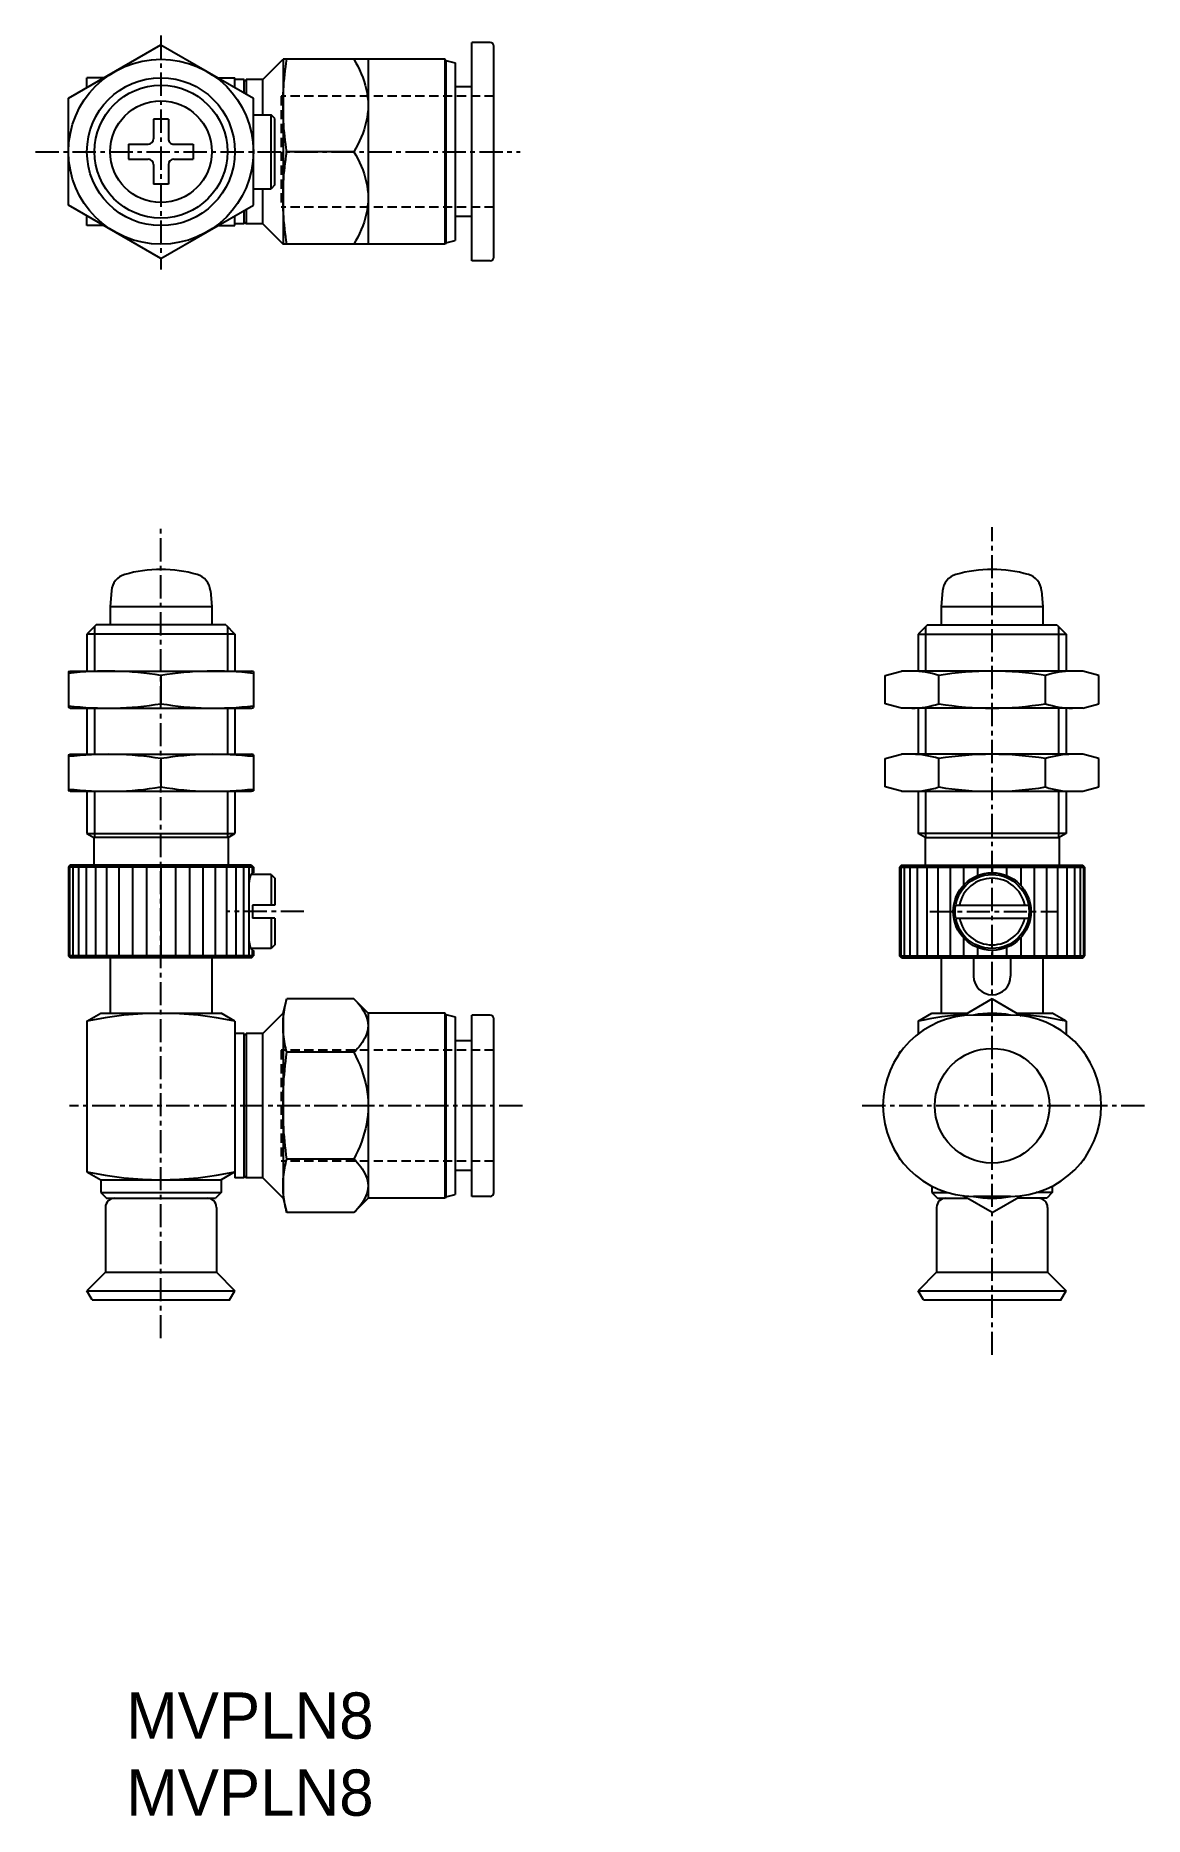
# Model space of a CAD drawing. Extents: x 80.6 to 140.5, y -0.8 to 95.5.
import ezdxf

# ---------------------------------------------------------------- set-up
doc = ezdxf.new("R2010")
doc.units = 0
doc.linetypes.add('CENTER', pattern=[2, 1.25, -0.25, 0.25, -0.25])
doc.linetypes.add('DASHED', pattern=[0.75, 0.5, -0.25])
doc.layers.get('0').update_dxf_attribs({"linetype": 'CONTINUOUS'})
doc.layers.add('CENTER', color=1, linetype='CENTER')

msp = doc.modelspace()

# ---------------------------------------------------------------- linework, layer by layer
at = {"color": 7, "linetype": 'CONTINUOUS'}
for p, q in [((82.37, 92.073), (87.37, 94.959)), ((87.37, 94.959), (92.37, 92.073)), ((104.17, 83.286), (104.17, 95.086)), ((105.17, 95.086), (104.17, 95.086)), ((105.37, 83.486), (105.37, 94.886)), ((92.87, 93.086), (93.97, 94.186)), ((93.97, 94.186), (93.97, 84.186)), ((102.732, 94.186), (93.97, 94.186)), ((98.57, 94.186), (98.57, 84.186)), ((102.732, 84.186), (102.732, 94.186)), ((102.77, 94.12), (102.732, 94.186)), ((102.77, 94.12), (102.77, 84.252)), ((102.77, 94.12), (103.27, 93.986)), ((103.27, 93.986), (103.27, 84.386)), ((83.37, 92.65), (83.37, 93.186)), ((84.298, 93.186), (83.37, 93.186)), ((90.442, 93.186), (91.37, 93.186)), ((91.37, 92.65), (91.37, 93.186)), ((91.87, 93.086), (91.37, 93.086)), ((91.87, 92.986), (91.97, 93.086)), ((91.87, 92.361), (91.87, 93.086)), ((92.87, 93.086), (91.97, 93.086)), ((91.97, 93.086), (91.97, 92.304)), ((92.87, 91.186), (92.87, 93.086)), ((104.17, 92.686), (103.27, 92.686)), ((82.37, 86.299), (82.37, 92.073)), ((92.37, 86.299), (92.37, 92.073)), ((86.97, 90.936), (86.97, 89.886)), ((87.77, 90.936), (86.97, 90.936)), ((87.77, 90.936), (87.77, 89.886)), ((92.37, 91.186), (93.32, 91.186)), ((93.32, 87.186), (93.32, 91.186)), ((93.52, 90.986), (93.32, 91.186)), ((93.52, 87.386), (93.52, 90.986)), ((85.62, 89.586), (85.62, 88.786)), ((85.62, 89.586), (86.67, 89.586)), ((88.07, 89.586), (89.12, 89.586)), ((89.12, 89.586), (89.12, 88.786)), ((85.62, 88.786), (86.67, 88.786)), ((88.07, 88.786), (89.12, 88.786)), ((97.796, 89.186), (94.177, 89.186)), ((86.97, 88.486), (86.97, 87.436)), ((87.77, 88.486), (87.77, 87.436)), ((87.77, 87.436), (86.97, 87.436)), ((92.37, 87.186), (93.32, 87.186)), ((92.87, 85.286), (92.87, 87.186)), ((93.52, 87.386), (93.32, 87.186)), ((87.37, 83.412), (82.37, 86.299)), ((83.37, 85.186), (83.37, 85.722)), ((87.37, 83.412), (92.37, 86.299)), ((91.37, 85.186), (91.37, 85.722)), ((91.87, 85.286), (91.87, 86.011)), ((91.97, 86.068), (91.97, 85.286)), ((84.298, 85.186), (83.37, 85.186)), ((90.442, 85.186), (91.37, 85.186)), ((91.87, 85.286), (91.37, 85.286)), ((91.87, 85.386), (91.97, 85.286)), ((92.87, 85.286), (91.97, 85.286)), ((92.87, 85.286), (93.97, 84.186)), ((104.17, 85.686), (103.27, 85.686)), ((102.732, 84.186), (93.97, 84.186)), ((102.77, 84.252), (102.732, 84.186)), ((102.77, 84.252), (103.27, 84.386)), ((105.17, 83.286), (104.17, 83.286)), ((84.694, 65.448), (84.62, 64.601)), ((84.62, 64.601), (90.12, 64.601)), ((84.62, 64.601), (84.62, 63.601)), ((90.046, 65.448), (90.12, 64.601)), ((90.12, 64.601), (90.12, 63.601)), ((129.628, 65.448), (129.553, 64.601)), ((129.553, 64.601), (129.553, 63.601)), ((129.553, 64.601), (135.053, 64.601)), ((134.979, 65.448), (135.053, 64.601)), ((135.053, 64.601), (135.053, 63.601)), ((83.87, 63.601), (83.37, 63.101)), ((90.87, 63.601), (83.87, 63.601)), ((90.87, 63.601), (91.37, 63.101)), ((128.803, 63.601), (128.303, 63.101)), ((128.803, 63.601), (135.803, 63.601)), ((135.803, 63.601), (136.303, 63.101)), ((91.37, 63.101), (83.37, 63.101)), ((83.37, 63.101), (83.37, 61.101)), ((83.776, 63.507), (83.776, 61.101)), ((90.964, 63.507), (90.964, 61.101)), ((91.37, 63.101), (91.37, 61.101)), ((128.303, 63.101), (136.303, 63.101)), ((128.303, 63.101), (128.303, 61.101)), ((128.709, 63.507), (128.709, 61.101)), ((135.897, 63.507), (135.897, 61.101)), ((136.303, 63.101), (136.303, 61.101)), ((82.37, 61.074), (82.47, 61.101)), ((82.37, 61.074), (82.37, 59.128)), ((82.47, 61.101), (92.27, 61.101)), ((87.37, 60.867), (87.37, 59.335)), ((92.37, 61.074), (92.27, 61.101)), ((92.37, 61.074), (92.37, 59.128)), ((126.53, 60.867), (127.403, 61.101)), ((126.53, 59.335), (126.53, 60.867)), ((137.203, 61.101), (127.403, 61.101)), ((129.417, 59.335), (129.417, 60.867)), ((135.19, 59.335), (135.19, 60.867)), ((138.077, 60.867), (137.203, 61.101)), ((138.077, 59.335), (138.077, 60.867)), ((82.47, 59.101), (82.37, 59.128)), ((82.47, 59.101), (92.27, 59.101)), ((83.37, 59.101), (83.37, 56.601)), ((83.776, 59.101), (83.776, 56.601)), ((90.964, 59.101), (90.964, 56.601)), ((91.37, 59.101), (91.37, 56.601)), ((92.27, 59.101), (92.37, 59.128)), ((127.403, 59.101), (126.53, 59.335)), ((137.203, 59.101), (127.403, 59.101)), ((128.303, 59.101), (128.303, 56.601)), ((128.709, 59.101), (128.709, 56.601)), ((135.897, 59.101), (135.897, 56.601)), ((136.303, 59.101), (136.303, 56.601)), ((137.203, 59.101), (138.077, 59.335)), ((82.37, 56.574), (82.47, 56.601)), ((82.37, 56.574), (82.37, 54.628)), ((82.47, 56.601), (92.27, 56.601)), ((87.37, 56.367), (87.37, 54.835)), ((92.37, 56.574), (92.27, 56.601)), ((92.37, 56.574), (92.37, 54.628)), ((126.53, 56.367), (127.403, 56.601)), ((126.53, 54.835), (126.53, 56.367)), ((137.203, 56.601), (127.403, 56.601)), ((129.417, 54.835), (129.417, 56.367)), ((135.19, 54.835), (135.19, 56.367)), ((138.077, 56.367), (137.203, 56.601)), ((138.077, 54.835), (138.077, 56.367)), ((82.47, 54.601), (82.37, 54.628)), ((82.47, 54.601), (92.27, 54.601)), ((83.37, 54.601), (83.37, 52.318)), ((83.776, 54.601), (83.776, 52.101)), ((90.964, 54.601), (90.964, 52.101)), ((91.37, 54.601), (91.37, 52.318)), ((92.27, 54.601), (92.37, 54.628)), ((127.403, 54.601), (126.53, 54.835)), ((127.403, 54.601), (137.203, 54.601)), ((128.303, 54.601), (128.303, 52.318)), ((128.709, 54.601), (128.709, 52.101)), ((135.897, 54.601), (135.897, 52.101)), ((136.303, 54.601), (136.303, 52.318)), ((137.203, 54.601), (138.077, 54.835)), ((83.37, 52.318), (91.37, 52.318)), ((83.37, 52.318), (83.745, 52.101)), ((90.995, 52.101), (83.745, 52.101)), ((83.745, 52.101), (83.745, 50.601)), ((90.995, 52.101), (91.37, 52.318)), ((90.995, 52.101), (90.995, 50.601)), ((136.303, 52.318), (128.303, 52.318)), ((128.678, 52.101), (128.303, 52.318)), ((128.678, 52.101), (135.928, 52.101)), ((128.678, 52.101), (128.678, 50.601)), ((136.303, 52.318), (135.928, 52.101)), ((135.928, 52.101), (135.928, 50.601)), ((82.47, 50.601), (82.37, 50.501)), ((92.37, 50.501), (82.37, 50.501)), ((82.37, 50.501), (82.37, 45.701)), ((82.431, 50.501), (82.431, 45.701)), ((92.27, 50.601), (82.47, 50.601)), ((82.614, 50.501), (82.614, 45.701)), ((82.915, 50.501), (82.915, 45.701)), ((83.325, 50.501), (83.325, 45.701)), ((83.834, 50.501), (83.834, 45.701)), ((84.431, 50.501), (84.431, 45.701)), ((85.1, 50.501), (85.1, 45.701)), ((85.825, 50.501), (85.825, 45.701)), ((86.588, 50.501), (86.588, 45.701)), ((87.37, 50.501), (87.37, 45.701)), ((88.152, 50.501), (88.152, 45.701)), ((88.915, 50.501), (88.915, 45.701)), ((89.64, 50.501), (89.64, 45.701)), ((90.309, 50.501), (90.309, 45.701)), ((90.905, 50.501), (90.905, 45.701)), ((91.415, 50.501), (91.415, 45.701)), ((91.825, 50.501), (91.825, 45.701)), ((92.125, 50.501), (92.125, 49.648)), ((93.32, 50.101), (92.241, 50.101)), ((92.27, 50.601), (92.37, 50.501)), ((92.308, 50.501), (92.308, 50.18)), ((92.37, 50.501), (92.37, 50.201)), ((93.32, 50.101), (93.52, 49.901)), ((93.32, 50.101), (93.32, 48.451)), ((127.403, 50.601), (127.303, 50.501)), ((127.303, 50.501), (137.303, 50.501)), ((127.303, 50.501), (127.303, 45.701)), ((127.365, 50.501), (127.365, 45.701)), ((127.403, 50.601), (137.203, 50.601)), ((127.548, 50.501), (127.548, 45.701)), ((127.848, 50.501), (127.848, 45.701)), ((128.258, 50.501), (128.258, 45.701)), ((128.768, 50.501), (128.768, 45.701)), ((129.365, 50.501), (129.365, 45.701)), ((130.033, 50.501), (130.033, 45.701)), ((130.758, 50.501), (130.758, 49.523)), ((131.521, 50.501), (131.521, 50.05)), ((132.303, 50.501), (132.303, 50.201)), ((133.086, 50.501), (133.086, 50.05)), ((133.849, 50.501), (133.849, 49.523)), ((134.573, 50.501), (134.573, 45.701)), ((135.242, 50.501), (135.242, 45.701)), ((135.839, 50.501), (135.839, 45.701)), ((136.349, 50.501), (136.349, 45.701)), ((136.758, 50.501), (136.758, 45.701)), ((137.059, 50.501), (137.059, 45.701)), ((137.203, 50.601), (137.303, 50.501)), ((137.242, 50.501), (137.242, 45.701)), ((137.303, 50.501), (137.303, 45.701)), ((92.12, 49.506), (92.12, 46.697)), ((93.52, 49.901), (93.52, 48.451)), ((93.52, 48.451), (92.32, 48.451)), ((92.32, 48.451), (92.32, 47.751)), ((130.334, 48.451), (134.273, 48.451)), ((93.52, 47.751), (92.32, 47.751)), ((93.32, 47.751), (93.32, 46.101)), ((93.52, 47.751), (93.52, 46.301)), ((130.334, 47.751), (134.273, 47.751)), ((92.125, 46.554), (92.125, 45.701)), ((93.52, 46.301), (93.32, 46.101)), ((130.758, 46.679), (130.758, 45.701)), ((133.849, 46.679), (133.849, 45.701)), ((92.37, 45.701), (82.37, 45.701)), ((82.47, 45.601), (82.37, 45.701)), ((92.27, 45.601), (82.47, 45.601)), ((84.62, 45.601), (84.62, 42.601)), ((90.12, 45.601), (90.12, 42.601)), ((93.32, 46.101), (92.241, 46.101)), ((92.27, 45.601), (92.37, 45.701)), ((92.308, 46.023), (92.308, 45.701)), ((92.37, 46.001), (92.37, 45.701)), ((127.303, 45.701), (137.303, 45.701)), ((127.403, 45.601), (127.303, 45.701)), ((127.403, 45.601), (137.203, 45.601)), ((129.553, 45.601), (129.553, 42.601)), ((131.303, 45.601), (131.303, 44.601)), ((131.521, 46.152), (131.521, 45.701)), ((132.303, 46.001), (132.303, 45.701)), ((133.086, 46.152), (133.086, 45.701)), ((133.303, 45.601), (133.303, 44.601)), ((135.053, 45.601), (135.053, 42.601)), ((137.203, 45.601), (137.303, 45.701)), ((93.97, 42.601), (94.177, 43.375)), ((97.796, 43.375), (94.177, 43.375)), ((98.57, 42.601), (97.796, 43.375)), ((132.303, 43.375), (130.733, 42.468)), ((132.303, 43.375), (133.874, 42.468)), ((83.37, 42.168), (84.12, 42.601)), ((84.12, 42.601), (90.62, 42.601)), ((91.37, 42.168), (90.62, 42.601)), ((92.87, 41.501), (93.97, 42.601)), ((93.97, 42.601), (93.97, 32.601)), ((102.732, 42.601), (98.57, 42.601)), ((98.57, 42.601), (98.57, 32.601)), ((102.77, 42.535), (102.732, 42.601)), ((102.732, 32.601), (102.732, 42.601)), ((102.77, 42.535), (103.27, 42.401)), ((102.77, 42.535), (102.77, 32.667)), ((103.27, 42.401), (103.27, 32.801)), ((105.17, 42.501), (104.17, 42.501)), ((104.17, 32.701), (104.17, 42.501)), ((128.303, 42.168), (129.053, 42.601)), ((129.053, 42.601), (130.964, 42.601)), ((133.303, 42.501), (131.303, 42.501)), ((133.643, 42.601), (135.553, 42.601)), ((136.303, 42.168), (135.553, 42.601)), ((83.37, 42.168), (83.37, 34.034)), ((91.37, 42.168), (91.37, 33.701)), ((91.87, 41.501), (91.37, 41.501)), ((91.87, 41.401), (91.97, 41.501)), ((91.87, 33.701), (91.87, 41.501)), ((92.87, 41.501), (91.97, 41.501)), ((91.97, 41.501), (91.97, 33.701)), ((92.87, 33.701), (92.87, 41.501)), ((105.37, 32.901), (105.37, 42.301)), ((128.303, 42.168), (128.303, 41.475)), ((136.303, 42.168), (136.303, 41.475)), ((97.796, 40.488), (94.177, 40.488)), ((104.17, 41.101), (103.27, 41.101)), ((127.374, 40.529), (127.303, 40.488)), ((127.303, 40.431), (127.303, 40.488)), ((137.233, 40.529), (137.303, 40.488)), ((137.303, 40.431), (137.303, 40.488)), ((97.796, 34.714), (94.177, 34.714)), ((127.303, 34.714), (127.303, 34.771)), ((127.374, 34.674), (127.303, 34.714)), ((137.233, 34.674), (137.303, 34.714)), ((137.303, 34.714), (137.303, 34.771)), ((83.37, 34.034), (84.12, 33.601)), ((91.37, 34.034), (90.62, 33.601)), ((91.87, 33.701), (91.37, 33.701)), ((91.87, 33.801), (91.97, 33.701)), ((92.87, 33.701), (91.97, 33.701)), ((92.87, 33.701), (93.97, 32.601)), ((104.17, 34.101), (103.27, 34.101)), ((84.12, 33.601), (90.62, 33.601)), ((84.12, 33.601), (84.12, 32.901)), ((84.12, 32.901), (90.62, 32.901)), ((84.12, 32.901), (84.42, 32.601)), ((90.62, 32.901), (90.32, 32.601)), ((90.62, 33.601), (90.62, 32.901)), ((102.77, 32.667), (103.27, 32.801)), ((129.053, 33.248), (129.053, 32.901)), ((129.053, 32.901), (129.918, 32.901)), ((129.053, 32.901), (129.353, 32.601)), ((135.553, 32.901), (134.689, 32.901)), ((135.553, 32.901), (135.253, 32.601)), ((135.553, 33.248), (135.553, 32.901)), ((84.37, 32.101), (84.37, 28.601)), ((84.42, 32.601), (90.32, 32.601)), ((90.37, 32.101), (90.37, 28.601)), ((93.97, 32.601), (94.177, 31.828)), ((97.796, 31.828), (94.177, 31.828)), ((98.57, 32.601), (97.796, 31.828)), ((102.732, 32.601), (98.57, 32.601)), ((102.77, 32.667), (102.732, 32.601)), ((105.17, 32.701), (104.17, 32.701)), ((129.303, 32.101), (129.303, 28.601)), ((129.353, 32.601), (130.964, 32.601)), ((132.303, 31.828), (130.733, 32.735)), ((133.303, 32.701), (131.303, 32.701)), ((132.303, 31.828), (133.874, 32.735)), ((135.253, 32.601), (133.643, 32.601)), ((135.303, 32.101), (135.303, 28.601)), ((84.37, 28.601), (83.37, 27.601)), ((84.37, 28.601), (90.37, 28.601)), ((90.37, 28.601), (91.37, 27.601)), ((129.303, 28.601), (128.303, 27.601)), ((129.303, 28.601), (135.303, 28.601)), ((135.303, 28.601), (136.303, 27.601)), ((83.37, 27.601), (91.37, 27.601)), ((83.658, 27.101), (83.37, 27.601)), ((83.658, 27.101), (91.081, 27.101)), ((91.081, 27.101), (91.37, 27.601)), ((128.303, 27.601), (136.303, 27.601)), ((128.592, 27.101), (128.303, 27.601)), ((128.592, 27.101), (136.015, 27.101)), ((136.015, 27.101), (136.303, 27.601))]:
    msp.add_line(p, q, dxfattribs=at)
at = {"color": 3, "linetype": 'DASHED'}
for p, q in [((105.37, 92.186), (93.87, 92.186)), ((93.87, 92.186), (93.87, 86.186)), ((105.37, 86.186), (93.87, 86.186)), ((105.37, 40.601), (93.87, 40.601)), ((93.87, 40.601), (93.87, 34.601)), ((105.37, 34.601), (93.87, 34.601))]:
    msp.add_line(p, q, dxfattribs=at)
at = {"color": 7, "linetype": 'CONTINUOUS'}
for points in [[(94.177, 89.186, -0.027176), (93.993, 90.849, -0.027881), (93.993, 92.523, -0.02718), (94.177, 94.186)], [(97.796, 94.186, -0.083554), (98.471, 92.562, -0.112983), (98.471, 90.81, -0.083553), (97.796, 89.186)], [(94.177, 84.186, -0.027176), (93.993, 85.849, -0.027881), (93.993, 87.523, -0.02718), (94.177, 89.186)], [(97.796, 89.186, -0.083554), (98.471, 87.562, -0.112983), (98.471, 85.81, -0.083553), (97.796, 84.186)], [(92.37, 50.201, 0.024519), (92.345, 50.198, 0.024519), (92.321, 50.188, 0.024519), (92.297, 50.171, 0.024519), (92.274, 50.148, 0.024519), (92.252, 50.119, 0.024519), (92.231, 50.083, 0.024519), (92.211, 50.043, 0.024519), (92.193, 49.997, 0.024519), (92.177, 49.946, 0.024519), (92.162, 49.892, 0.024519), (92.149, 49.833, 0.024519), (92.139, 49.771, 0.024519), (92.131, 49.707, 0.024519), (92.125, 49.641, 0.024519), (92.121, 49.574, 0.024519), (92.12, 49.506, -1)], [(92.12, 46.697, 0.024549), (92.121, 46.629, 0.024549), (92.125, 46.561, 0.024549), (92.13, 46.495, 0.024549), (92.139, 46.431, 0.024549), (92.149, 46.369, 0.024549), (92.162, 46.31, 0.024549), (92.176, 46.255, 0.024549), (92.193, 46.205, 0.024549), (92.211, 46.159, 0.024549), (92.231, 46.118, 0.024549), (92.252, 46.083, 0.024549), (92.274, 46.054, 0.024549), (92.297, 46.031, 0.024549), (92.321, 46.015, 0.024549), (92.345, 46.005, 0.024549), (92.37, 46.001, -1)], [(94.177, 40.488, -0.045557), (93.994, 41.444, -0.049092), (93.994, 42.419, -0.045574), (94.177, 43.375)], [(97.796, 43.375, -0.103304), (98.452, 42.475, -0.216611), (98.452, 41.387, -0.103323), (97.796, 40.488)], [(94.177, 34.714, -0.023634), (93.993, 36.635, -0.024092), (93.993, 38.567, -0.023636), (94.177, 40.488)], [(97.796, 40.488, -0.076016), (98.474, 38.601, -0.096022), (98.474, 36.601, -0.076035), (97.796, 34.714)], [(94.177, 31.828, -0.045557), (93.994, 32.783, -0.049092), (93.994, 33.758, -0.045574), (94.177, 34.714)], [(97.796, 34.714, -0.103304), (98.452, 33.815, -0.216609), (98.452, 32.727, -0.103325), (97.796, 31.828)]]:
    msp.add_lwpolyline(points, format="xyb", dxfattribs=at)
for centre, radius in [((87.37, 89.186), 5), ((87.37, 89.186), 4), ((87.37, 89.186), 3.594), ((87.37, 89.186), 2.75), ((132.303, 48.101), 2.1), ((132.303, 48.101), 2), ((132.303, 37.601), 3.1)]:
    msp.add_circle(centre, radius, dxfattribs=at)
for centre, radius, start, end in [((105.17, 94.886), 0.2, 0, 90), ((86.67, 89.886), 0.3, 270, 359.99999), ((88.07, 89.886), 0.3, 179.99999, 270), ((86.67, 88.486), 0.3, 0, 90), ((88.07, 88.486), 0.3, 90, 180), ((105.17, 83.486), 0.2, 270, 0), ((87.37, 59.601), 7, 90, 106.25703), ((87.37, 59.601), 7, 73.74297, 90), ((132.303, 59.601), 7, 90, 106.25703), ((132.303, 59.601), 7, 73.74297, 90), ((85.69, 65.361), 1, 106.25705, 175.00008), ((89.049, 65.361), 1, 4.99992, 73.74295), ((130.624, 65.361), 1, 106.25705, 175.00008), ((133.983, 65.361), 1, 4.99992, 73.74295), ((84.483, 43.182), 17.919, 80.72932, 96.77278), ((90.256, 43.182), 17.919, 83.22722, 99.27066), ((127.973, 56.534), 4.568, 71.57846, 89.99999), ((132.303, 43.182), 17.919, 80.72933, 99.27066), ((136.634, 56.534), 4.568, 89.99999, 108.42154), ((84.483, 77.02), 17.919, 263.22722, 279.27068), ((90.256, 77.02), 17.919, 260.72933, 276.77278), ((127.973, 63.669), 4.568, 269.88002, 288.42154), ((132.303, 77.02), 17.919, 260.72934, 279.27067), ((136.634, 63.669), 4.568, 251.57846, 270.11998), ((84.483, 38.682), 17.919, 80.72932, 96.77278), ((90.256, 38.682), 17.919, 83.22722, 99.27067), ((127.973, 52.034), 4.568, 71.57845, 89.99999), ((132.303, 38.682), 17.919, 80.72933, 99.27067), ((136.634, 52.034), 4.568, 89.99999, 108.42155), ((84.483, 72.52), 17.919, 263.22722, 279.27067), ((90.256, 72.52), 17.919, 260.72933, 276.77278), ((127.973, 59.169), 4.568, 269.88002, 288.42155), ((132.303, 72.52), 17.919, 260.72934, 279.27067), ((136.634, 59.169), 4.568, 251.57845, 270.11998), ((132.303, 48.101), 1.8, 11.21228, 168.78772), ((132.303, 48.101), 1.8, 191.21228, 348.78772), ((132.303, 44.601), 1, 180, 270), ((132.303, 44.601), 1, 270, 0), ((87.37, 23.909), 18.692, 77.64322, 102.35678), ((105.17, 42.301), 0.2, 0, 90), ((131.303, 37.601), 4.9, 90.00001, 270), ((132.303, 23.909), 18.692, 94.40412, 102.35678), ((132.303, 37.601), 5, 78.52152, 101.47849), ((133.303, 37.601), 4.9, 270, 90), ((132.303, 23.909), 18.692, 77.64322, 85.59591), ((87.37, 52.293), 18.692, 257.64322, 282.35678), ((105.17, 32.901), 0.2, 270, 0), ((84.87, 32.101), 0.5, 90, 180), ((89.87, 32.101), 0.5, 0, 90), ((129.803, 32.101), 0.5, 90, 180), ((132.303, 37.601), 5, 258.52151, 281.47849), ((134.803, 32.101), 0.5, 0, 90)]:
    msp.add_arc(centre, radius, start, end, dxfattribs=at)
for p in [(87.37, 89.186), (105.37, 89.186), (87.37, 27.101), (91.081, 27.101), (132.303, 27.101), (136.015, 27.101)]:
    msp.add_point(p, dxfattribs=at)
at = {"layer": 'CENTER', "color": 1, "linetype": 'CENTER'}
for p, q in [((87.37, 95.462), (87.37, 82.808)), ((80.595, 89.186), (106.784, 89.186)), ((87.37, 25.035), (87.37, 68.875)), ((132.303, 24.127), (132.303, 68.875)), ((95.098, 48.101), (90.905, 48.101)), ((128.932, 48.101), (135.85, 48.101)), ((106.91, 37.601), (82.42, 37.601)), ((140.535, 37.601), (125.226, 37.601))]:
    msp.add_line(p, q, dxfattribs=at)

# ---------------------------------------------------------------- texts
at = {"color": 7, "linetype": 'CONTINUOUS'}
for p in [(85.489, 3.378), (85.489, -0.789)]:
    msp.add_text('MVPLN8', height=2.5, dxfattribs=at).set_placement(p)

doc.saveas('drawing.dxf')
